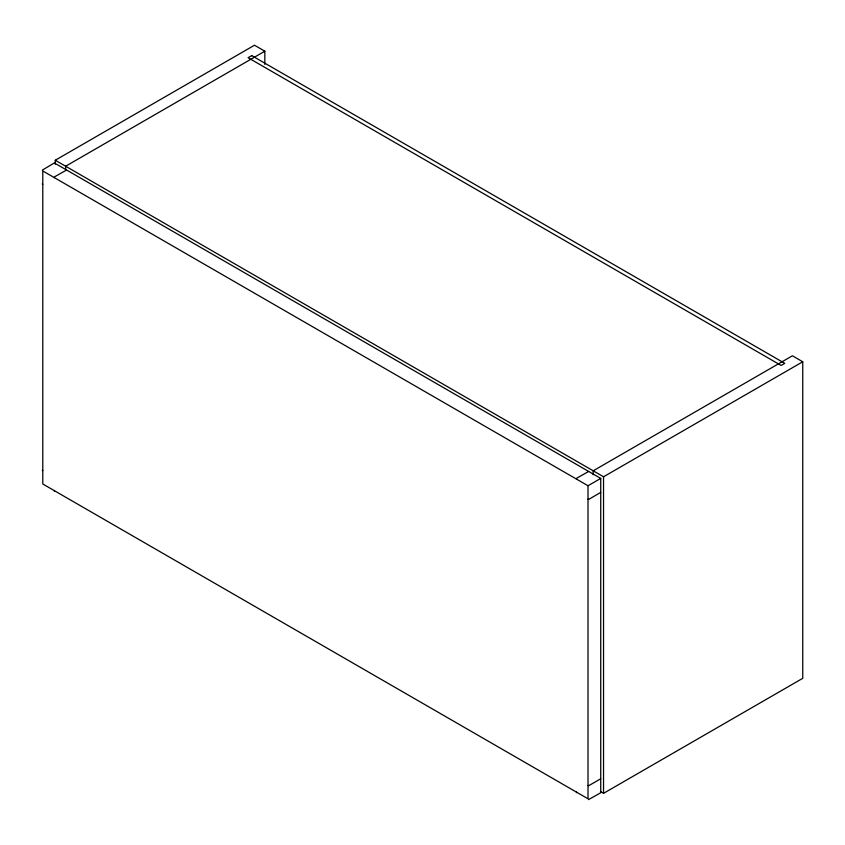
<?xml version="1.0" encoding="UTF-8"?>
<svg xmlns="http://www.w3.org/2000/svg" width="845" height="845" viewBox="0 0 845 845"><rect width="100%" height="100%" fill="white"/><g stroke="black" fill="none" stroke-linecap="round" stroke-linejoin="round"><path stroke-width="1.27" d="M42.25 183.978L42.789 184.337M42.303 170.12L54.365 162.958L600.732 478.407L600.732 792.758L588.5 799.623M600.711 778.784L588.743 785.692L588.014 785.417M42.303 470.211L42.789 470.633M55.274 164.194L55.274 160.244L254.482 45.229L264.834 51.207L264.834 64.4M264.834 51.207L65.635 166.222L65.635 170.172M588.5 485.463L600.732 478.407M55.274 160.244L603.541 476.781L802.75 361.776L802.75 678.313L603.541 793.328L600.436 791.533M54.481 491.315L54.365 490.681M576.554 792.726L576.438 792.092M802.75 361.776L792.399 355.787L593.19 470.802L593.19 474.763M588.014 499.11L588.743 499.395L600.732 492.403M66.544 170.056L54.481 176.88L54.365 177.651M588.616 471.468L576.554 478.291L576.438 479.062M603.541 476.781L603.541 793.328M251.736 55.612L248.081 57.713L781.129 365.462L784.783 363.35L251.736 55.612M588.014 485.748L42.789 170.965L42.789 483.995L588.014 798.778L588.014 485.748"/></g></svg>
